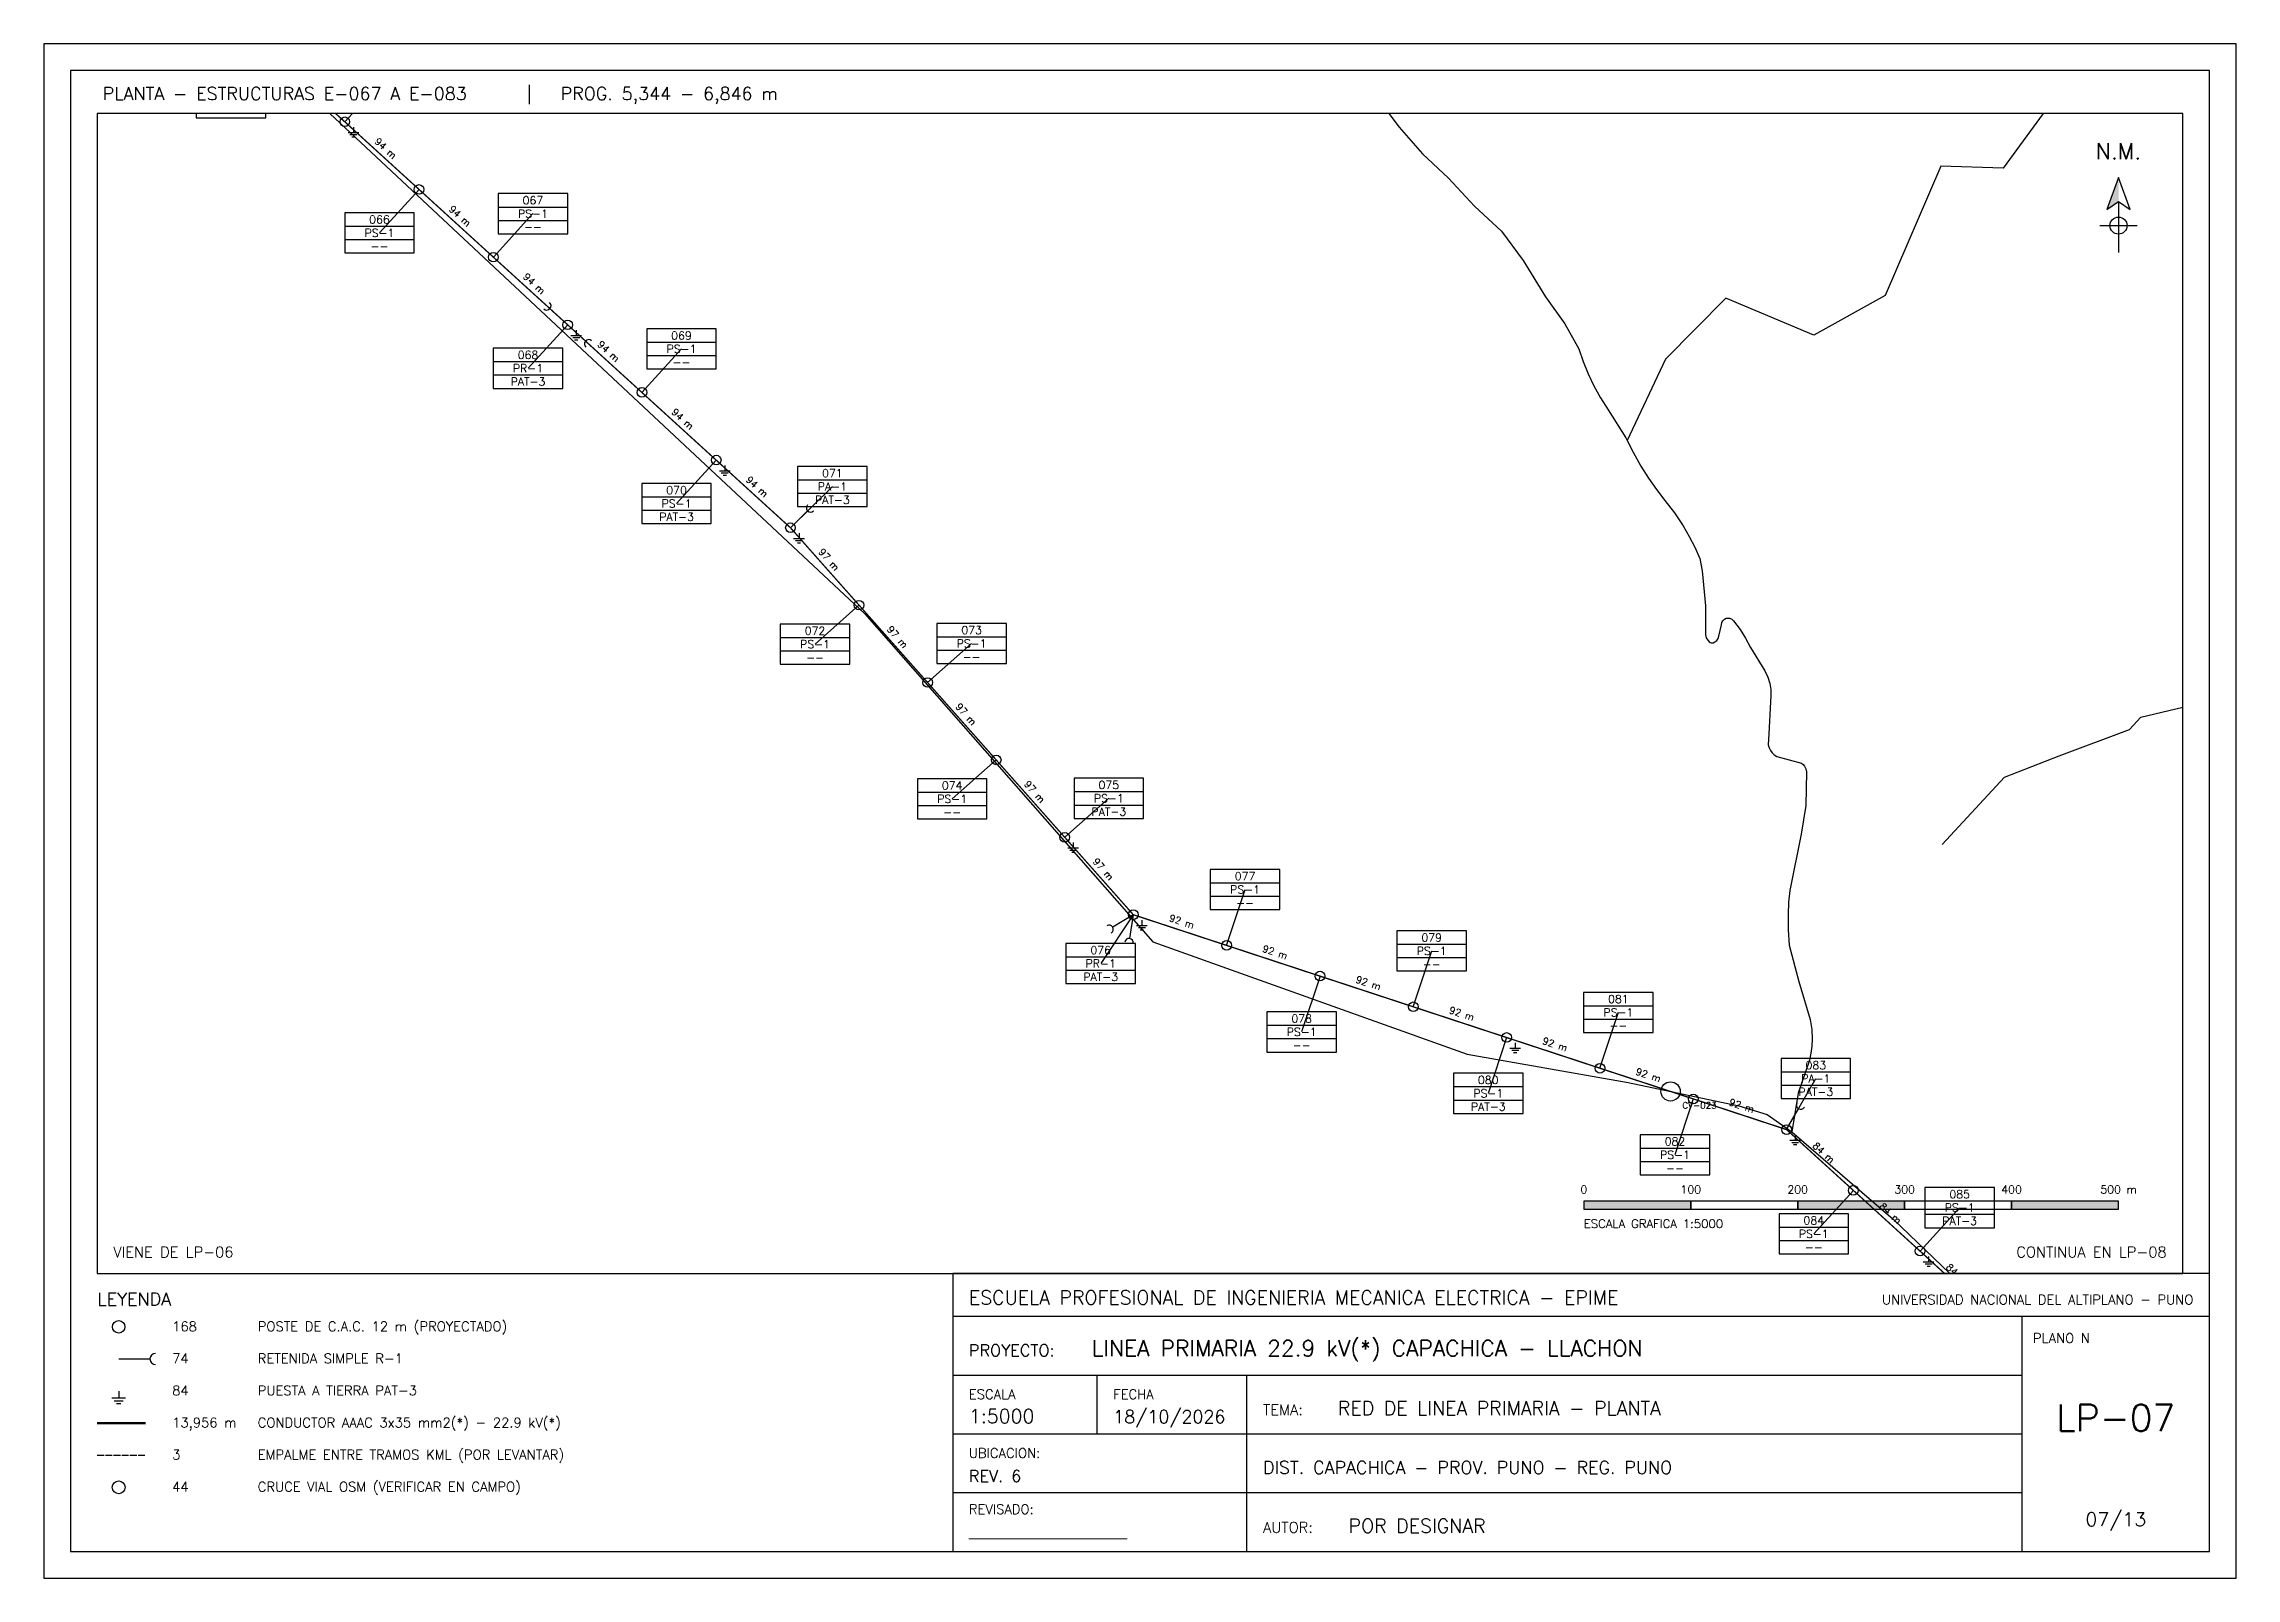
# Paper-space layout 'LP-07' of a CAD drawing. Header units: metres, sheet in millimetres. Extents: x 5 to 415, y 5 to 292.
# The model-space entities are those that its viewports show. They can reach past a viewport. Long polylines and large blocks are cut down to what shows.
import ezdxf
from ezdxf.enums import TextEntityAlignment as Align

# ---------------------------------------------------------------- set-up
doc = ezdxf.new("R2010")
doc.units = ezdxf.units.M
doc.linetypes.add('DASHED', pattern=[1.524, 1.27, -0.254])
for name, color, linetype in [('CRUCES', 30, 'CONTINUOUS'), ('MARCO', 7, 'CONTINUOUS'), ('NM', 5, 'CONTINUOUS'), ('ROTULO', 7, 'CONTINUOUS'), ('RP_CONDUCTOR', 5, 'CONTINUOUS'), ('RP_CUADROPOSTE', 5, 'CONTINUOUS'), ('RP_EMPALME', 1, 'DASHED'), ('RP_LEYENDA', 7, 'CONTINUOUS'), ('RP_POSTE', 1, 'CONTINUOUS'), ('RP_PTIERRA', 2, 'CONTINUOUS'), ('RP_RETENIDA', 1, 'CONTINUOUS'), ('RP_VANO', 4, 'CONTINUOUS'), ('VIAS', 8, 'CONTINUOUS')]:
    doc.layers.add(name, color=color, linetype=linetype)
doc.layers.add('REDCAD_VIEWPORTS', color=8, linetype='CONTINUOUS', plot=False)
doc.styles.add('ROMANS', font='romans.shx')

# ---------------------------------------------------------------- blocks, each defined once
blk = doc.blocks.new('NM')
blk.add_hatch(color=5).paths.add_polyline_path([(0, 0), (0, -4.5), (-2.2, -6)])
for p, q in [((0, -4.5), (0, -14)), ((-3.5, -9), (3.5, -9))]:
    blk.add_line(p, q)
blk.add_lwpolyline([(0, 0), (-2.2, -6), (0, -4.5), (2.2, -6)], close=True)
blk.add_circle((0, -9), 1.6)
at = {"style": 'ROMANS'}
blk.add_text('N.M.', height=3, dxfattribs=at).set_placement((0, 2.5), align=Align.BOTTOM_CENTER)
blk = doc.blocks.new('POSTE_LP')
blk.add_circle((0, 0), 0.9)
blk = doc.blocks.new('RETENIDA')
blk.add_line((0, 0), (4.5, 0))
blk.add_arc((5.3, 0), 0.8, 90, 270)
blk = doc.blocks.new('PAT')
for p, q in [((0, 0), (0, -1)), ((-1, -1), (1, -1)), ((-0.65, -1.4), (0.65, -1.4)), ((-0.3, -1.8), (0.3, -1.8))]:
    blk.add_line(p, q)
blk = doc.blocks.new('CUADRO_POSTE')
for p, q in [((0, 5), (13, 5)), ((0, 2.5), (13, 2.5))]:
    blk.add_line(p, q)
blk.add_lwpolyline([(0, 0), (13, 0), (13, 7.5), (0, 7.5)], close=True)
at = {"style": 'ROMANS'}
for tag, p in [('NUMERO', (6.5, 6.25)), ('ARMADO', (6.5, 3.75)), ('PAT', (6.5, 1.25))]:
    blk.add_attdef(tag, text='', height=1.5, dxfattribs=at).set_placement(p, align=Align.MIDDLE_CENTER)

msp = doc.modelspace()

# ---------------------------------------------------------------- linework, layer by layer
at = {"layer": 'CRUCES'}
msp.add_circle((410467, 8265445.7), 9, dxfattribs=at)
at = {"layer": 'RP_CONDUCTOR', "const_width": 1.25}
msp.add_lwpolyline([(408958.5, 8266977.2), (408922.5, 8266760.5), (408968.9, 8266600.8), (409018.9, 8266542.4), (409644, 8265972.9), (409964.6, 8265611), (410575.5, 8265410), (410949.8, 8265069.1), (411281.9, 8264760), (411438.8, 8264494.9), (411662.1, 8264276.4), (411992.1, 8263820.3)], dxfattribs=at)
at = {"layer": 'RP_CUADROPOSTE'}
for p, q in [((409227.3, 8266352.6), (409264.3, 8266393.2)), ((409296.7, 8266289.3), (409259.7, 8266248.6)), ((409366.2, 8266226), (409403.2, 8266266.7)), ((409435.7, 8266162.7), (409398.6, 8266122.1)), ((409505.1, 8266099.5), (409542.1, 8266140.1)), ((409574.6, 8266036.2), (409537.5, 8265995.5)), ((409644, 8265972.9), (409683.2, 8266011.5)), ((409708.1, 8265900.5), (409667, 8265864.1)), ((409772.3, 8265828.2), (409813.4, 8265864.6)), ((409836.4, 8265755.8), (409795.2, 8265719.3)), ((409900.5, 8265683.4), (409941.7, 8265719.9)), ((410051.9, 8265582.3), (410069.1, 8265634.6)), ((409964.6, 8265611), (409934.1, 8265565.3)), ((410226.4, 8265524.9), (410243.6, 8265577.1)), ((410139.2, 8265553.6), (410122, 8265501.4)), ((410401, 8265467.4), (410418.2, 8265519.7)), ((410313.7, 8265496.2), (410296.5, 8265443.9)), ((410575.5, 8265410), (410602.8, 8265457.8)), ((410488.2, 8265438.7), (410471.1, 8265386.5)), ((410637.9, 8265353.2), (410600.9, 8265312.5)), ((410700.3, 8265296.4), (410737.3, 8265337))]:
    msp.add_line(p, q, dxfattribs=at)
at = {"layer": 'VIAS'}
for points in [[(409009.3, 8266551.3), (409713.5, 8265892.5), (409982.9, 8265585.6), (410276.9, 8265480.7), (410427.4, 8265454), (410530.7, 8265432.3), (410557.4, 8265424), (410580.3, 8265408), (410675.1, 8265326.3), (410897.3, 8265113.8)], [(410170.2, 8266408), (410196.7, 8266369.4), (410213.3, 8266347.6), (410235, 8266322.6), (410259.3, 8266299.9), (410283.6, 8266273.8), (410309, 8266250.4), (410329.2, 8266223), (410349.9, 8266188.9), (410368.2, 8266163.5), (410381.3, 8266140.2), (410385.2, 8266128.4), (410389.9, 8266116.9), (410395.2, 8266105.7), (410401.6, 8266094.3), (410408.7, 8266083.3), (410425.2, 8266057.1), (410426.5, 8266054.4), (410431.9, 8266043.6), (410439.3, 8266030.4), (410446.3, 8266019.4), (410453.8, 8266008.8), (410461.7, 8265998.5), (410470.6, 8265986.9), (410478.7, 8265974.7), (410484.4, 8265964.8), (410489.7, 8265954.7), (410494.4, 8265944.2), (410496.4, 8265932.7), (410499.5, 8265900), (410499.8, 8265872.7), (410500.4, 8265870.1), (410501.7, 8265867.8), (410503.2, 8265866.3), (410504.1, 8265865.7), (410505.1, 8265865.3), (410506.9, 8265865.3), (410508.5, 8265866.1), (410510.1, 8265867.6), (410511.4, 8265869.4), (410512.1, 8265871.4), (410514.5, 8265882.2), (410514.8, 8265884.2), (410515.8, 8265886), (410517.3, 8265887.5), (410518.9, 8265888.2), (410520.6, 8265888.5), (410522.3, 8265888.3), (410524.3, 8265887.4), (410525.9, 8265886), (410532, 8265877.7), (410537.1, 8265869.5), (410541.6, 8265861), (410555.2, 8265839), (410557.9, 8265833.3), (410559.7, 8265827.2), (410560.6, 8265821.6), (410560.9, 8265815.9), (410560.4, 8265810.2), (410558.9, 8265780.2), (410558.3, 8265769.8), (410559.1, 8265767.1), (410560.3, 8265764.6), (410562, 8265762.4), (410564, 8265760.5), (410566.2, 8265759), (410578, 8265755.7), (410589.3, 8265752.8), (410591, 8265751.4), (410592.3, 8265749.8), (410593.5, 8265747.3), (410594, 8265744.6), (410593.4, 8265713.2), (410589.2, 8265686.4), (410578.6, 8265633.7), (410577.4, 8265622.6), (410576.8, 8265611.3), (410576.9, 8265596.9), (410577.9, 8265582.5), (410587, 8265548.4), (410597.5, 8265513), (410599, 8265503.8), (410599.4, 8265494.6), (410599.1, 8265488), (410598.3, 8265481.4), (410596.9, 8265475), (410586.2, 8265444), (410580.3, 8265408)], [(411318.2, 8266762.2), (411304.2, 8266778.7), (411187.8, 8266695.8), (411133, 8266715.6), (411049.4, 8266698.7), (411013.2, 8266671.9), (411002.1, 8266671), (410982.7, 8266669.5), (410904.1, 8266504.6), (410815.6, 8266455.3), (410829.1, 8266379.1), (410777.9, 8266309.3), (410719.8, 8266311.2), (410667.8, 8266190.2), (410601.1, 8266153), (410518.8, 8266187.5), (410462.1, 8266130.7), (410426.5, 8266054.4)], [(410721, 8265676.8), (410779.1, 8265739.6), (410830.4, 8265759.6), (410896.1, 8265784.3), (410906.7, 8265795.8), (411004.3, 8265819.2), (411022.3, 8265961.9), (411048.6, 8265971.7), (410999.7, 8266036), (411012.5, 8266077.9), (411062.7, 8266154.9), (411120.1, 8266176.3), (411153.7, 8266214.6), (411231.6, 8266234.8), (411355.4, 8266267), (411364.3, 8266277), (411410.7, 8266329.3)]]:
    msp.add_lwpolyline(points, dxfattribs=at)

# ---------------------------------------------------------------- block references
at = {"layer": 'RP_CUADROPOSTE', "xscale": 5, "yscale": 5}
for p, values in [((409088.3, 8266356.4), {'NUMERO': '064', 'ARMADO': 'PS-1', 'PAT': '--'}), ((409370.7, 8266247.9), {'NUMERO': '067', 'ARMADO': 'PS-1', 'PAT': '--'}), ((409227.2, 8266229.9), {'NUMERO': '066', 'ARMADO': 'PS-1', 'PAT': '--'}), ((409509.6, 8266121.4), {'NUMERO': '069', 'ARMADO': 'PS-1', 'PAT': '--'}), ((409366.1, 8266103.3), {'NUMERO': '068', 'ARMADO': 'PR-1', 'PAT': 'PAT-3'}), ((409505, 8265976.8), {'NUMERO': '070', 'ARMADO': 'PS-1', 'PAT': 'PAT-3'}), ((409650.7, 8265992.7), {'NUMERO': '071', 'ARMADO': 'PA-1', 'PAT': 'PAT-3'}), ((409634.5, 8265845.3), {'NUMERO': '072', 'ARMADO': 'PS-1', 'PAT': '--'}), ((409780.9, 8265845.9), {'NUMERO': '073', 'ARMADO': 'PS-1', 'PAT': '--'}), ((409762.7, 8265700.6), {'NUMERO': '074', 'ARMADO': 'PS-1', 'PAT': '--'}), ((409909.2, 8265701.1), {'NUMERO': '075', 'ARMADO': 'PS-1', 'PAT': 'PAT-3'}), ((410036.6, 8265615.8), {'NUMERO': '077', 'ARMADO': 'PS-1', 'PAT': '--'}), ((409901.6, 8265546.6), {'NUMERO': '076', 'ARMADO': 'PR-1', 'PAT': 'PAT-3'}), ((410211.1, 8265558.4), {'NUMERO': '079', 'ARMADO': 'PS-1', 'PAT': '--'}), ((410089.5, 8265482.6), {'NUMERO': '078', 'ARMADO': 'PS-1', 'PAT': '--'}), ((410385.7, 8265500.9), {'NUMERO': '081', 'ARMADO': 'PS-1', 'PAT': '--'}), ((410264, 8265425.2), {'NUMERO': '080', 'ARMADO': 'PS-1', 'PAT': 'PAT-3'}), ((410570.3, 8265439), {'NUMERO': '083', 'ARMADO': 'PA-1', 'PAT': 'PAT-3'}), ((410438.6, 8265367.7), {'NUMERO': '082', 'ARMADO': 'PS-1', 'PAT': '--'}), ((410704.8, 8265318.3), {'NUMERO': '085', 'ARMADO': 'PS-1', 'PAT': 'PAT-3'}), ((410568.4, 8265293.8), {'NUMERO': '084', 'ARMADO': 'PS-1', 'PAT': '--'})]:
    msp.add_blockref('CUADRO_POSTE', p, dxfattribs=at).add_auto_attribs(values)
at = {"layer": 'RP_POSTE', "xscale": 5, "yscale": 5}
for p in [(409227.3, 8266352.6), (409296.7, 8266289.3), (409366.2, 8266226), (409435.7, 8266162.7), (409505.1, 8266099.5), (409574.6, 8266036.2), (409644, 8265972.9), (409708.1, 8265900.5), (409772.3, 8265828.2), (409836.4, 8265755.8), (409900.5, 8265683.4), (409964.6, 8265611), (410051.9, 8265582.3), (410139.2, 8265553.6), (410226.4, 8265524.9), (410313.7, 8265496.2), (410401, 8265467.4), (410488.2, 8265438.7), (410575.5, 8265410), (410637.9, 8265353.2), (410700.3, 8265296.4)]:
    msp.add_blockref('POSTE_LP', p, dxfattribs=at)
at = {"layer": 'RP_PTIERRA', "xscale": 5, "yscale": 5}
for p in [(409235.3, 8266347.6), (409443.7, 8266157.7), (409582.6, 8266031.2), (409652, 8265967.9), (409908.5, 8265678.4), (409972.6, 8265606), (410321.7, 8265491.2), (410583.5, 8265405), (410708.3, 8265291.4)]:
    msp.add_blockref('PAT', p, dxfattribs=at)
at = {"layer": 'RP_RETENIDA', "xscale": 5, "yscale": 5}
for p, rotation in [((409435.7, 8266162.7), 137.66580557719715), ((409435.7, 8266162.7), -42.334194422802845), ((409644, 8265972.9), 44.55948472827816), ((409964.6, 8265611), -148.73545930050932), ((409964.6, 8265611), -98.73545930050933), ((410575.5, 8265410), 60.248933925696335)]:
    msp.add_blockref('RETENIDA', p, dxfattribs=dict(at, rotation=rotation))

# ---------------------------------------------------------------- texts
at = {"layer": 'CRUCES', "style": 'ROMANS'}
msp.add_text('CV-023', height=6, dxfattribs=at).set_placement((410478, 8265429.7))
at = {"layer": 'RP_VANO', "style": 'ROMANS'}
for s, rotation, p in [('94 m', -42.3385, (409262, 8266323.9)), ('94 m', -42.3299, (409331.5, 8266260.6)), ('94 m', -42.3385, (409400.9, 8266197.4)), ('94 m', -42.3299, (409470.4, 8266134.1)), ('94 m', -42.3385, (409539.8, 8266070.8)), ('94 m', -42.3344, (409609.3, 8266007.5)), ('97 m', -48.459, (409676.1, 8265939.7)), ('97 m', -48.459, (409740.2, 8265867.3)), ('97 m', -48.459, (409804.3, 8265795)), ('97 m', -48.459, (409868.4, 8265722.6)), ('97 m', -48.4629, (409932.6, 8265650.2)), ('92 m', -18.216, (410008.3, 8265599.7)), ('92 m', -18.216, (410095.5, 8265571)), ('92 m', -18.216, (410182.8, 8265542.2)), ('92 m', -18.216, (410270.1, 8265513.5)), ('92 m', -18.216, (410357.3, 8265484.8)), ('92 m', -18.2141, (410444.6, 8265456.1)), ('92 m', -18.216, (410531.9, 8265427.4)), ('84 m', -42.329, (410606.7, 8265384.6)), ('84 m', -42.334, (410669.1, 8265327.8)), ('84 m', -42.329, (410731.4, 8265271))]:
    msp.add_text(s, height=6.5, rotation=rotation, dxfattribs=at).set_placement(p, align=Align.BOTTOM_CENTER)

psp = doc.layouts.new('LP-07')

# ---------------------------------------------------------------- hatches: boundary and pattern name
for points in [[(293, 74), (313, 74), (313, 75.5), (293, 75.5)], [(333, 74), (353, 74), (353, 75.5), (333, 75.5)], [(373, 74), (393, 74), (393, 75.5), (373, 75.5)]]:
    psp.add_hatch(color=7).paths.add_polyline_path(points)

# ---------------------------------------------------------------- linework, layer by layer
at = {"layer": 'CRUCES'}
psp.add_circle((19, 22), 1.2, dxfattribs=at)
at = {"layer": 'MARCO'}
for points in [[(5, 5), (415, 5), (415, 292), (5, 292)], [(10, 10), (410, 10), (410, 287), (10, 287)], [(15, 62), (405, 62), (405, 279), (15, 279)]]:
    psp.add_lwpolyline(points, close=True, dxfattribs=at)
at = {"layer": 'ROTULO'}
for p, q in [((175, 54), (375, 54)), ((175, 54), (410, 54)), ((375, 10), (375, 54)), ((175, 43), (375, 43)), ((202, 32), (202, 43)), ((230, 10), (230, 43)), ((175, 32), (375, 32)), ((175, 21), (375, 21))]:
    psp.add_line(p, q, dxfattribs=at)
for points in [[(293, 74), (313, 74), (313, 75.5), (293, 75.5)], [(313, 74), (333, 74), (333, 75.5), (313, 75.5)], [(333, 74), (353, 74), (353, 75.5), (333, 75.5)], [(353, 74), (373, 74), (373, 75.5), (353, 75.5)], [(373, 74), (393, 74), (393, 75.5), (373, 75.5)], [(175, 10), (410, 10), (410, 62), (175, 62)]]:
    psp.add_lwpolyline(points, close=True, dxfattribs=at)
at = {"layer": 'RP_CONDUCTOR', "lineweight": 50}
psp.add_line((15, 34), (24, 34), dxfattribs=at)
at = {"layer": 'RP_EMPALME'}
psp.add_line((15, 28), (24, 28), dxfattribs=at)

# ---------------------------------------------------------------- block references
at = {"layer": 'NM'}
psp.add_blockref('NM', (393, 267), dxfattribs=at)
at = {"layer": 'RP_POSTE', "xscale": 1.3, "yscale": 1.3}
psp.add_blockref('POSTE_LP', (19, 52), dxfattribs=at)
at = {"layer": 'RP_PTIERRA', "xscale": 1.3, "yscale": 1.3}
psp.add_blockref('PAT', (19, 40), dxfattribs=at)
at = {"layer": 'RP_RETENIDA', "xscale": 1.3, "yscale": 1.3}
psp.add_blockref('RETENIDA', (19, 46), dxfattribs=at)

# ---------------------------------------------------------------- texts
at = {"layer": 'ROTULO', "style": 'ROMANS'}
for s, height, p in [('PLANTA - ESTRUCTURAS E-067 A E-083   |   PROG. 5,344 - 6,846 m', 2.4, (16, 281.5)), ('ESCALA GRAFICA 1:5000', 1.6, (293, 70.5)), ('VIENE DE LP-06', 2, (18, 65)), ('ESCUELA PROFESIONAL DE INGENIERIA MECANICA ELECTRICA - EPIME', 2.6, (178, 56.2)), ('LINEA PRIMARIA 22.9 kV(*) CAPACHICA - LLACHON', 3, (201, 46.5)), ('PLANO N', 1.8, (377, 49)), ('PROYECTO:', 2.2, (178, 46.5)), ('ESCALA', 1.8, (178, 38.5)), ('FECHA', 1.8, (205, 38.5)), ('TEMA:', 2, (233, 35.5)), ('RED DE LINEA PRIMARIA - PLANTA', 2.6, (247, 35.5)), ('1:5000', 2.6, (178, 34)), ('18/10/2026', 2.4, (205, 34)), ('UBICACION:', 1.8, (178, 27.5)), ('REV. 6', 2.2, (178, 23)), ('DIST. CAPACHICA - PROV. PUNO - REG. PUNO', 2.4, (233, 24.5)), ('REVISADO:', 1.8, (178, 17)), ('________________________', 1.8, (178, 12.5)), ('AUTOR:', 2, (233, 13.5)), ('POR DESIGNAR', 2.6, (249, 13.5))]:
    psp.add_text(s, height=height, dxfattribs=at).set_placement(p)
for s, p in [('0', (293, 76.5)), ('100', (313, 76.5)), ('200', (333, 76.5)), ('300', (353, 76.5)), ('400', (373, 76.5)), ('500 m', (393, 76.5))]:
    psp.add_text(s, height=1.5, dxfattribs=at).set_placement(p, align=Align.BOTTOM_CENTER)
for s, height, p in [('CONTINUA EN LP-08', 2, (402, 65)), ('UNIVERSIDAD NACIONAL DEL ALTIPLANO - PUNO', 1.8, (407, 56.2))]:
    psp.add_text(s, height=height, dxfattribs=at).set_placement(p, align=Align.RIGHT)
for s, height, p in [('LP-07', 5, (392.5, 35)), ('07/13', 2.6, (392.5, 16))]:
    psp.add_text(s, height=height, dxfattribs=at).set_placement(p, align=Align.MIDDLE_CENTER)
at = {"layer": 'RP_LEYENDA', "style": 'ROMANS'}
for s, height, p in [('LEYENDA', 2.4, (15, 56)), ('POSTE DE C.A.C. 12 m (PROYECTADO)', 1.8, (45, 51.2)), ('168', 1.8, (29, 51.2)), ('74', 1.8, (29, 45.2)), ('RETENIDA SIMPLE R-1', 1.8, (45, 45.2)), ('84', 1.8, (29, 39.2)), ('PUESTA A TIERRA PAT-3', 1.8, (45, 39.2)), ('13,956 m', 1.8, (29, 33.2)), ('CONDUCTOR AAAC 3x35 mm2(*) - 22.9 kV(*)', 1.8, (45, 33.2)), ('3', 1.8, (29, 27.2)), ('EMPALME ENTRE TRAMOS KML (POR LEVANTAR)', 1.8, (45, 27.2)), ('44', 1.8, (29, 21.2)), ('CRUCE VIAL OSM (VERIFICAR EN CAMPO)', 1.8, (45, 21.2))]:
    psp.add_text(s, height=height, dxfattribs=at).set_placement(p)

# ---------------------------------------------------------------- viewports
at = {"layer": 'REDCAD_VIEWPORTS'}
psp.add_viewport(center=(210, 170.5), size=(390, 217), view_center_point=(409970.86, 8265818), view_height=1085, dxfattribs=at)

doc.saveas('drawing.dxf')
